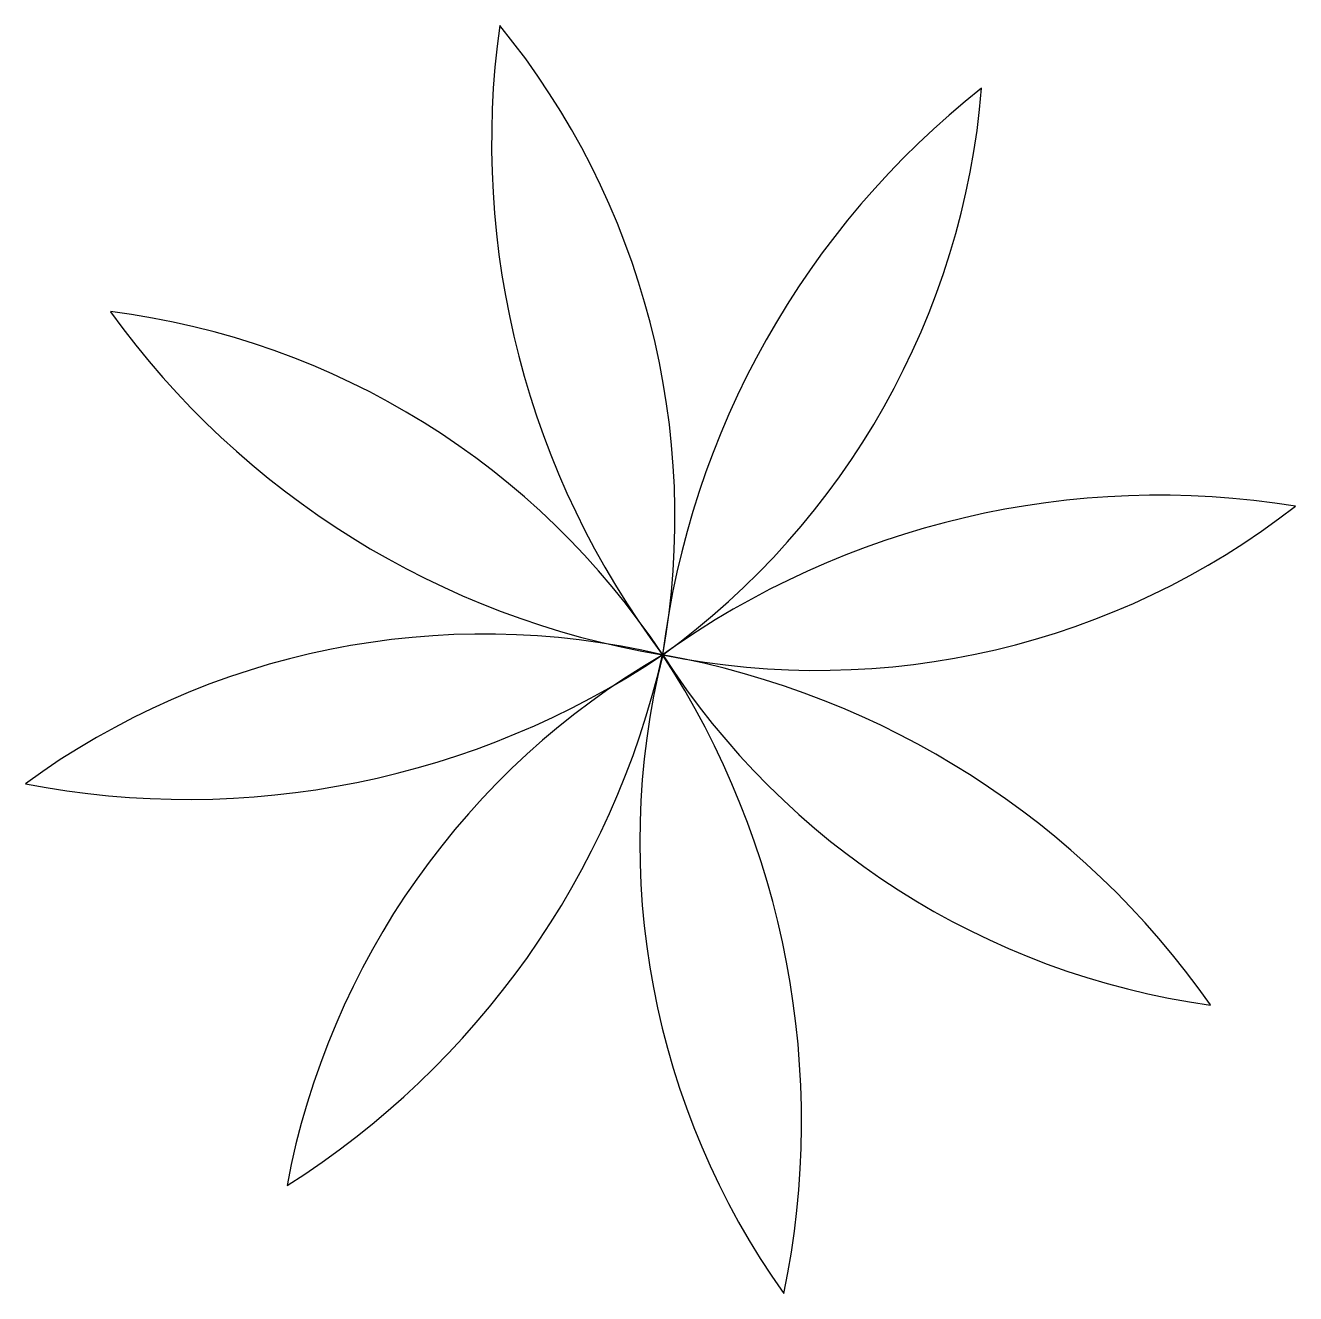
# Model space of a CAD drawing. Header units: millimetres. Extents: x 407.05 to 408.42, y 2589.19 to 2590.55.
import ezdxf

# ---------------------------------------------------------------- set-up
doc = ezdxf.new("R2010")
doc.units = ezdxf.units.MM
doc.header["$LTSCALE"] = 10
doc.layers.add('Vegetais', color=94, linetype='Continuous')

msp = doc.modelspace()

# ---------------------------------------------------------------- linework, layer by layer
at = {"layer": 'Vegetais'}
for centre, radius, start, end in [((408.4746, 2590.425), 0.9182, 172.1029, 216.9185), ((406.9161, 2590.0216), 0.8377, 349.8139, 39.2076), ((407.2491, 2590.5518), 0.8377, 305.9261, 355.3198), ((408.652, 2589.762), 0.9182, 128.2152, 173.0308), ((407.0416, 2589.4118), 0.8377, 33.4422, 82.836), ((407.8914, 2590.7791), 0.9182, 215.7313, 260.5469), ((408.2754, 2589.1271), 0.9182, 80.8098, 125.6254), ((407.9073, 2590.6944), 0.8377, 258.5208, 307.9145), ((407.5484, 2589.0581), 0.8377, 76.7384, 126.1322), ((407.2292, 2590.636), 0.9182, 259.0275, 303.8431), ((406.8455, 2590.0782), 0.9182, 302.3005, 347.1161), ((408.1596, 2589.1481), 0.8377, 120.0114, 169.4052), ((408.5536, 2589.6715), 0.8377, 166.0529, 215.4466), ((406.9719, 2589.3713), 0.9182, 348.342, 33.1576), ((407.5783, 2588.9697), 0.9182, 35.0066, 79.8222), ((408.4454, 2590.3262), 0.8377, 212.7175, 262.1112)]:
    msp.add_arc(centre, radius, start, end, dxfattribs=at)

doc.saveas('drawing.dxf')
